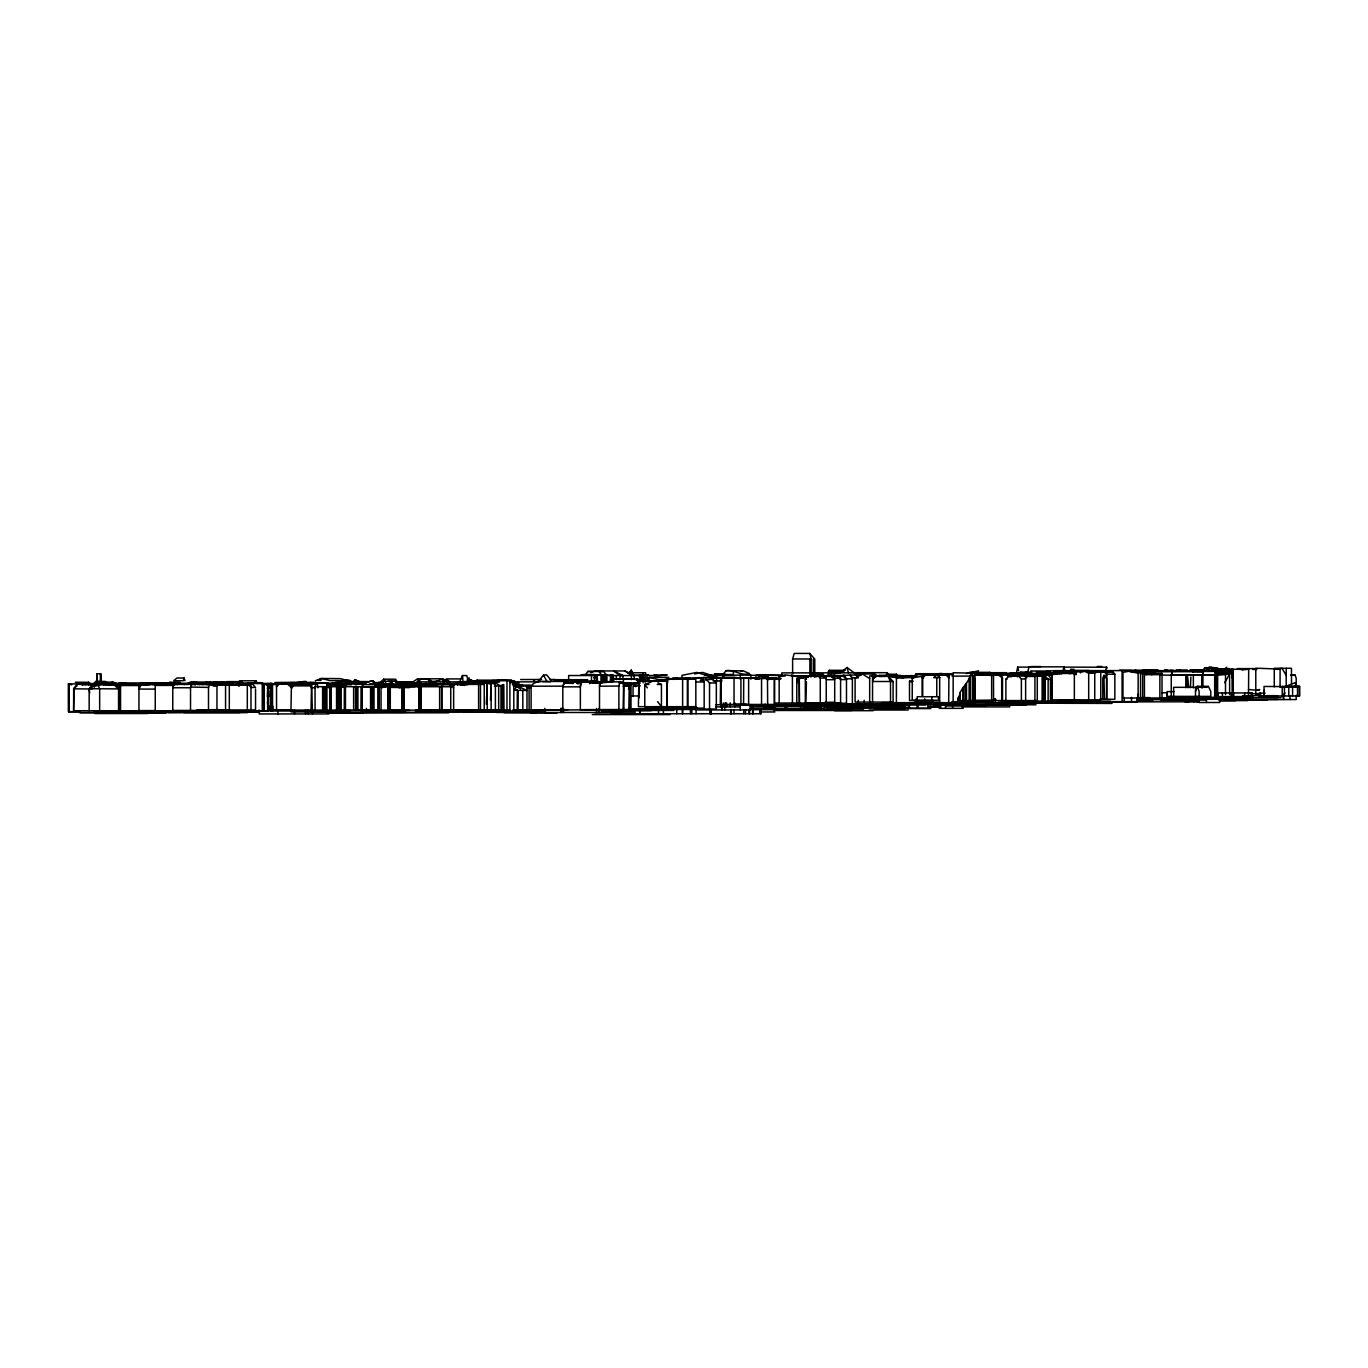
<?xml version="1.0" encoding="UTF-8"?>
<svg xmlns="http://www.w3.org/2000/svg" width="1368" height="1368" viewBox="0 0 1368 1368"><rect width="100%" height="100%" fill="white"/><g stroke="black" fill="none" stroke-linecap="round" stroke-linejoin="round"><path stroke-width="1.5" d="M720.679 680.956L720.526 704.742L720.645 678.152L780.803 678.271M1216.716 686.377L1217.092 671.962L1217.229 698.176L1171.264 698.176M1232.089 677.741L1231.679 671.688L1215.023 671.688M1190.451 687.608L1190.861 677.023M267.41 696.945L267.923 685.077L267.529 689.027M490.428 700.194L491.146 684.137L490 682.991L495.404 684.068L495.404 710.214M887.49 703.101L887.302 707.085L887.302 703.101M486.307 704.212L487.23 684.205L486.033 682.991M1138.398 693.884L1138.142 698.022L1138.142 672.201L1140.536 672.201L1142.656 673.569L1142.656 698.022M722.321 705.837L722.048 709.941L722.048 705.922M1171.264 675.023L1187.304 674.886A23.188 6.105 -5.3 0 0 1190.895 675.279L1214.955 674.988L1171.264 675.023L1171.264 697.902M1225.506 674.492L1217.024 675.296L1216.802 673.996L1229.593 673.996L1225.506 674.492L1225.506 694.602M667.276 684.103L667.704 680.922L638.856 680.922L638.411 706.675L695.833 706.675M1216.477 667.994L1219.264 668.969L1216.477 667.994L1212.715 670.183L1199.377 670.303L1204.969 670.2M1048.504 673.227L1045.562 673.637L1045.289 675.347L1045.887 673.552L1048.504 673.176M271.599 709.205L272.112 706.093M1051.359 683.624L1052.077 679.469L1048.162 675.176L1036.944 674.629L1048.162 675.176M317.992 687.813L317.308 683.675L315.752 684.137L315.085 687.745L310.981 687.762M1189.784 671.38L1190.023 670.166L1206.542 670.953M1218.717 671.107L1218.922 670.098L1223.659 670.098L1223.659 672.68M305.868 682.615L305.697 683.47L362.776 682.82C375.704 683.624 347.831 681.999 352.14 683.367M1016.287 673.911L1017.672 667.122L1030.343 667.122M1105.583 671.243L1106.421 667.122L1106.968 668.422M442.069 685.419L444.497 680.187L447.986 681.88M1104.831 678.135L1105.395 675.433L1103.908 675.433L1102.796 678.135L1102.796 699.27M1053.463 673.603L1054.095 670.662L1070.169 670.662L1070.169 671.876M334.219 686.035L334.596 682.82L337.366 683.059M327.02 687.403L328.098 682.683L328.559 684.547M344.787 687.574L345.591 684.034L362.947 684.034L362.007 688.087M916.765 675.929L873.827 675.912L872.545 681.503L893.082 681.503L893.082 702.092L855.103 702.092L855.103 678.289L862.387 673.979L871.399 673.979L875.862 676.801M298.686 683.487L295.06 683.094M628.51 689.284L629.502 685.248L623.569 685.248L623.141 709.479M129.105 685.197L129.379 684.103L131.567 684.633M408.451 685.436L408.707 684.462L415.034 683.59M1063.021 670.576L1063.996 666.832L1029.044 666.832L1027.59 672.269M82.559 685.009L82.969 683.453L110.688 684.137M618.883 709.479L618.883 686.052L619.995 681.897L622.577 682.444L623.876 685.778L623.876 709.479M1151.292 674.629L1152.078 671.756L1154.917 671.158L1173.043 671.158M1172.205 671.756L1171.264 675.228L1160.919 675.04M792.619 673.364L792.619 658.966L794.227 653.425L809.805 653.425L814.781 659.102L814.781 674.065M581.691 682.307L580.357 686.856L562.812 686.856L564.18 682.307L601.065 682.222M914.867 676.596L915.756 673.723L953.12 673.706M631.315 679.691L631.349 675.518L624.971 670.953L594.601 670.953L590.89 672.782M169.854 682.273L169.854 684.445L169.854 682.273L180.2 682.375M467.121 680.683L467.941 678.186L469.207 678.066L470.011 680.717M184.099 678.032L183.209 680.734L173.77 680.734L176.917 677.998L184.099 678.032L185.005 680.734M1195.512 691.456L1197.325 686.291L1208.371 686.308L1210.783 691.456L1210.783 696.38L1167.007 696.38L1167.007 691.609L1174.018 691.609M465.445 684.53L466.009 683.042M461.17 685.283L463.666 682.102L457.647 682.256L457.647 685.283M1214.955 698.176L1214.955 671.414L1216.186 670.132L1216.973 698.176M192.187 683.641L190.528 687.745L172.761 687.745L174.42 683.641L192.187 683.641L195.35 684.667M134.509 683.88L160.176 683.179M996.058 700.245L957.634 700.69L960.08 693.183L960.08 700.69M447.986 681.384L446.891 682.683M208.5 710.368L208.5 687.386L209.817 684.274L216.965 685.864L216.965 710.368M1276.72 669.106L1282.021 668.319L1286.194 675.382M169.273 684.103L158.705 683.88L169.358 683.88M190.528 710.437L190.528 687.078L191.725 684.274L209.817 684.274M629.075 709.479L629.502 685.248M460.041 681.144L462.487 675.518L466.779 675.587L468.301 681.161M720.919 680.939L722.424 677.519L735.129 677.485M1291.101 675.296L1294.966 674.988L1296.197 678.169L1296.197 686.702M761.651 676.732L762.318 675.382L767.072 675.382L767.448 676.784L767.67 704.64M780.529 678.545L755.478 678.545L759.736 676.117L763.806 675.672L766.525 678.289L767.072 675.382M290.957 710.249L291.418 684.941L311.562 684.941L312.502 713.942M141.349 684.325L138.955 689.062L155.251 689.113M562.812 710.06L562.812 686.155L565.24 681.452L537.778 681.486L532.802 684.017M471.943 683.897L473.482 680.99L494.412 680.99M73.598 689.198L74.043 688.378L73.598 710.266M311.032 710.249L311.562 684.941M381.484 684.581L377.79 684.564L384.562 681.264L395.096 681.315L400.738 684.564L396.823 684.564M759.736 676.117L758.522 678.528L754.999 679.178L759.172 679.212M377.91 685.009L378.064 684.051L380.817 684.752M387.127 686.069L387.127 683.863L390.615 683.213L395.42 686.069L396.481 686.052L396.617 684.051L399.593 685.009M922.117 696.295L922.117 677.656L923.468 676.117L923.468 678.186M1224.668 682.7L1229.593 673.996L1229.627 694.602M343.984 684.599L345.813 681.384L347.882 684.479M344.343 684.496L346.104 681.384M1010.268 673.107L1028.958 673.244L971.536 673.552L970.51 675.347L970.51 700.69M963.448 700.69L963.448 687.352L966.235 683.316L966.235 700.69M970.51 676.339L971.075 675.347M959.225 698.552L959.772 697.15M1223.146 670.987L1223.659 670.098M391.607 681.315L392.992 684.599L377.773 684.599M628.288 678.956L625.774 678.699M252.174 683.641L254.277 682.683M421.019 682.735L412.726 682.735L412.332 685.009M585.128 675.45L587.744 671.466L592.515 671.466M1202.438 687.694L1202.882 671.466L1214.955 671.414M280.406 683.778L281.209 682.581L285.006 683.504M89.741 692.909L89.159 688.959L92.408 684.171L94.409 687.198M267.632 691.866L268.555 690.498L268.812 696.586M1199.103 670.44L1202.489 670.303M1214.904 672.304L1231.679 671.688M93.263 684.889L95.64 681.469L98.171 681.503L99.642 684.889M1069.178 671.876L1070.956 669.345L1073.948 669.345M417.873 686.65L417.223 685.06L414.829 686.65L396.429 686.65L398.909 685.06L399.593 685.881M74.043 688.566L77.138 685.693M198.497 710.796L73.65 710.727L73.65 688.839L76.984 684.171L168.007 684.359M302.003 683.538L303.508 681.435L306.124 681.435M805.324 703.015L805.324 679.246L807.753 675.843L817.636 675.142L823.604 675.142L826.238 678.083L826.238 703.015M700.57 680.7L703.648 677.707M496.174 682.034L457.647 682.256M1089.732 670.918L1094.742 673.193L1088.689 673.193L1083.678 670.918L1076.65 671.363L1074.342 674.51L1076.377 674.51M917.21 700.313L917.21 696.722L938.431 696.722L938.431 700.313L912.234 700.313L912.234 677.793L913.26 676.425L916.457 674.715L953.154 674.578L953.154 702.827M538.445 681.349L543.472 675.091L546.67 674.886L551.8 681.264M887.661 676.031L891.919 675.45L893.731 676.51M253.422 683.88L255.901 680.802L257.834 683.384M237.262 683.795L239.725 680.802L255.901 680.802M628.51 673.312L631.332 670.252L633.982 676.544M629.177 672.782L631.332 670.252M845.219 670.303L829.384 670.303L828.17 671.722L843.988 671.722M645.097 682.239L649.253 677.451L668.678 677.297M1222.701 672.03L1214.698 672.03L1226.976 672.184L1227.831 670.782L1230.807 670.782L1230.807 671.859M1032.036 675.877L1036.414 675.672M749.236 675.296L749.425 673.586L743.303 670.867L726.117 670.679L722.851 674.51M1285.014 692.926L1282.244 696.004L1282.244 686.462M238.87 686.343L241.042 683.914L252.225 683.761L255.542 687.454L250.977 687.454L247.916 683.761M252.225 683.761L229.738 685.043M929.915 704.281L1005.873 704.246L1005.908 679.195L1008.575 676.305L1017.895 675.518L1021.383 678.99L1021.383 700.57M915.004 676.989L896.416 677.707L896.416 702.69M914.423 677.605L896.416 677.707L885.181 675.382M1200.215 671.089L1201.189 670.046L1204.763 670.918L1203.344 670.85M1223.813 669.67L1226.788 667.225M1227.883 672.133L1227.831 670.782M646.842 678.066L647.269 677.074L649.424 679.195M1017.193 675.501L1019.468 673.261L1035.918 673.706L1028.018 673.261M473.14 683.094L494.412 683.025L495.404 684.068M379.175 683.487L383.656 679.195L395.574 679.195L398.533 684.051M522.627 686.137L513.291 686.001L529.057 686.103L529.108 710.06M400.072 687.779L401.542 686.65M590.497 683.128L593.866 680.768L596.995 680.768L600.586 682.94M1201.993 671.688L1204.78 667.704L1206.918 667.704M276.404 686.719L279.79 683.675L290.888 684.068L293.248 686.548M350.259 683.555L355.885 679.691L360.656 683.897M1206.576 669.465L1209.073 667.345L1213.262 667.481L1216.135 669.448M1208.765 669.533L1211.364 667.345M138.561 684.068L147.881 684.445M191.093 683.761L193.709 681.589L203.045 684.667M474.149 682.546L477.022 680.153L498.14 680.17M391.316 686.924C388.734 684.051 377.021 690.122 384.237 685.488L395.42 686.069M384.237 685.488L388.341 686.069M839.661 673.381L847.066 667.464L855.992 674.27M687.916 679.554L690.105 677.861L673.312 678.015L669.67 679.486M268.59 684.992L270.881 683.231M902.538 676.527L905.445 675.86M1190.023 671.209L1199.326 670.166M922.117 677.656L926.307 674.715L932.942 674.441L936.772 678.186L936.772 696.295M291.418 685.18L294.565 682.974L297.574 684.684M799.254 703.015L799.254 678.254L801.374 676.75M570.678 682.786L573.996 680.512L577.467 680.512L580.699 683.504M589.591 683.675L593.866 680.768M1225.608 669.328L1212.185 669.533L1213.57 669.209M409.323 684.274L417.582 678.819L443.01 678.802L447.952 682.085M415.41 682.991L421.566 678.956L427.893 678.956L432.613 681.486L438.701 680.768M893.287 676.237L896.57 674.253L897.442 675.741M402.277 683.487L404.842 681.965L413.392 681.965M1025.624 700.57L1025.624 676.459L1027.881 675.108L1037.269 675.108L1037.269 700.57L975.025 700.57L975.025 674.886L1003.633 675.176M449.542 684.684L454.877 684.633M339.435 683.658L345.506 680.067L349.131 680.101L354.38 683.282M1056.335 674.031L1059.396 672.235L1075.949 672.235M1025.624 676.459L1034.926 676.442L1037.269 675.108M1162.013 673.449L1146.64 673.449L1144.435 674.681L1159.876 674.629L1162.013 673.449L1162.013 698.022M157.491 683.932L97.641 684.086L89.159 688.702L89.159 710.727M1073.384 672.218L1077.591 670.679M1226.173 670.901L1232.089 668.884L1228.361 670.901M103.489 684.804L110.569 684.701L103.814 682.615L99.676 683.35M378.645 683.607L381.142 682.375M412.726 682.735L411.46 683.367L420.934 683.367M241.794 683.572L243.042 682.974M515.839 687.129L518.558 686.633L526.988 690.395L519.464 690.395M494.6 686.189L502.501 685.385L502.501 710.197M502.193 710.197L502.193 685.248L503.8 684.547L504.005 710.197L270.625 710.06M244.616 683.487L246.77 683.487M435.229 681.999L441.932 679.178L450.055 681.999M329.192 685.488L333.074 683.863M390.615 683.213L388.255 683.863L388.255 685.077L389.931 684.308L396.481 686.052L383.656 685.077L388.255 686.069M227.156 684.838L231.842 682.889M1282.415 687.694L1294.88 682.735L1296.932 687.129M403.338 684.923L406.484 683.675M651.254 681.948L644.773 684.462L644.773 706.675M374.524 684.889L378.782 683.265M119.546 710.813L119.546 685.505L139.16 685.573M231.842 684.906L230.764 683.401L227.037 684.787M623.569 684.034L631.007 683.47L631.007 709.479L580.357 709.667M245.06 684.376L249.13 682.889M155.251 710.796L155.251 685.419L158.107 684.41M155.251 685.419L172.761 685.419L175.634 684.41M199.283 684.616L204.67 682.786L252.362 683.316M219.461 684L223.052 682.786M1049.136 674.8L1047.597 675.313L1051.017 674.492M90.339 684.547L95.606 682.803M110.842 682.803L112.86 682.136L120.469 684.752M400.037 684.872L401.987 684.239M841.816 676.202L843.834 675.553L832.154 676.202M1221.231 670.354L1229.165 668.507L1221.641 670.97M281.945 683.675L280.543 684.137L315.752 684.137M184.304 684.53L193.709 681.589L197.608 684.65M1213.313 669.944L1215.81 669.174M211.595 683.949L220.59 683.231L221.787 684.787M771.073 679.417L775.451 678.101L778.819 679.537M642.721 678.186L639.848 678.614L642.721 678.186L646.294 679.708L643.747 679.451M603.031 682.085L614.181 681.196M256.757 683.453L259.92 682.564L265.409 684.445M315.392 680.631L322.626 678.648L329.979 680.665L345.659 680.631M1096.315 672.218L1098.778 671.551M890.277 675.792L888.14 676.373L912.473 675.638L878.94 676.476M1225.882 670.423L1220.94 670.97L1229.678 670.252M460.383 684.838L469.925 683.983L466.3 684.838M389.692 685.71L392.565 685.009L388.255 685.077M1002.505 700.57L1002.505 677.947L999.786 674.458L997.05 674.356L1003.582 674.339L1011.055 675.689L1011.055 676.869M93.315 685.094L93.315 683.795L96.803 682.957M1045.323 674.886L1055.925 673.278M344.377 685.214L345.967 684.838L327.02 685.214L344.377 685.214L344.274 710.249M93.315 683.795L95.332 683.966L95.332 682.358L99.283 681.418L105.079 681.418L109.508 684.342M1299.6 686.377L1282.244 686.685L1299.6 686.377L1299.6 696.004L1259.141 695.97M212.245 685.454L229.311 684.564L229.311 710.368L172.761 710.437M355.423 684.684L372.831 680.751L375.687 684.034M356.313 684.547L372.199 680.956M966.475 673.552L978.582 670.799M312.092 683.299L316.076 682.393L274.917 682.478M936.191 675.108L946.588 674.27L948.691 678.203M837.934 676.151L842.705 675.638L846.484 679.571L840.585 679.571L836.737 675.638L833.18 676.356M97.727 683.436L99.898 682.957M499.542 681.931L467.993 681.435L481.724 681.931M120.846 684.752L126.66 683.521L111.218 683.487M700.245 680.426L712.762 679.195L716.336 682.991L709.53 682.94L705.991 679.195M109.85 684.735L115.579 683.521L118.554 687.591L118.554 710.727M474.679 682.085L478.834 681.196M475.414 682.085L479.569 681.196M268.555 685.231L269.428 685.043L269.428 686.941M1144.93 670.97L1150.488 669.807L1156.576 669.807L1157.961 670.953M1150.779 671.021L1156.576 669.807M86.56 684.513L88.253 684.154M120.572 683.966L105.49 683.778M384.237 686.856L388.307 686.001M839.063 676.356L842.62 675.638M297.933 683.333L303.833 682.119L309.698 683.333M301.695 683.145L305.372 682.393M210.022 683.47L215.631 682.358M874.921 676.51L877.897 675.912M880.872 676.527L883.899 675.912M1003.069 673.808L1005.172 673.398M1046.11 672.543L1049.872 671.808L1052.248 674.202M1131.421 672.389L1136.996 671.312L1146.64 673.193L1140.313 673.193M1202.438 687.283L1207.157 687.283L1173.641 687.334L1173.641 696.38M883.779 676.373L887.37 675.672M889.85 676.373L893.458 675.672M293.487 683.282L299.524 682.119L308.809 682.837L307.561 682.735M779.161 703.015L779.161 676.083L785.437 674.886L798.382 676.681L798.382 678.784L796.792 678.784L796.792 703.015M808.573 676.527L796.792 678.784L797.048 682.82M798.775 678.699L808.283 676.886M990.073 674.441L996.109 673.295M490 681.948L497.559 680.529M694.602 673.928L702.571 672.423L719.585 677.964M836.036 676.459L849.921 674.954L852.367 678.802L846.484 678.802L844.022 674.954M884.292 676.476L887.866 675.809L893.082 681.503M1014.15 673.911L1026.256 672.765L1020.169 673.911M975.965 673.894L989.628 673.159L992.706 675.553M985.627 673.911L989.628 673.159M1048.76 673.826L1054.574 672.748M1051.462 673.62L1054.66 673.039M214.195 683.572L209.065 684.479L212.587 684.616M993.561 675.142L997.631 674.458L1002.505 677.947L1001.667 676.869M98.342 683.436L103.233 682.615L109.081 684.599M975.025 674.886L997.05 674.356M1059.516 673.176L1056.626 673.637M93.349 685.881L96.906 685.334L93.007 685.334M249.13 683.316L252.362 682.82M912.234 677.793L923.468 676.117M1248.403 689.472L1254.114 690.036A9.764 1.624 6.8 0 0 1259.483 689.455L1259.535 689.711M428.765 684.53L435.092 683.59M899.392 675.963L896.45 676.373L915.944 675.775M1069.058 673.654L1072.495 673.21M429.159 681.811L432.835 681.88M515.36 686.941L518.027 686.65M518.968 686.548L521.653 686.24M639.095 676.134L648.654 675.108L631.999 675.245M655.221 676.134L667.191 674.988L653.904 674.988M642.464 675.142L645.097 674.869M1295.753 686.65L1294.658 686.36M115.015 684.701L119.17 684.274M573.996 680.512L578.322 683.333M99.283 684.701L103.489 684.274M119.546 685.505L125.446 684.923M421.737 684.479L434.015 684.633M1009.533 673.672L1015.689 673.107L1016.988 675.57M1014.748 673.74L1021.725 673.107M895.27 676.425L900.965 675.912M901.341 676.425L907.052 675.912M429.398 683.709L430.8 683.59L422.404 684.701L419.634 683.453M928.017 675.108L946.588 674.27M1095.426 672.457L1103.925 671.705L1106.832 674.185L1114.835 674.185L1114.835 699.27L1099.684 699.27M1104.848 672.372L1112.526 671.705L1114.835 674.185M164.622 684.599L163.544 684.684L169.906 684.684M700.707 678.015L685.419 678.614L700.707 678.015L704.161 682.016L704.161 708.179L645.097 708.179M897.767 676.356L906.403 675.638M1026.77 677.724L1024.564 675.518L1008.575 676.305M469.275 680.375L471.84 680.17L468.42 680.17M937.781 674.988C940.91 669.721 954.351 680.512 945.425 674.356L936.687 675.057M830.615 675.826L814.524 676.442L830.615 675.826L834.702 679.708L826.238 679.708M205.149 682.752L210.928 682.324M210.587 682.752L216.366 682.324M888.379 675.125L890.79 674.937L892.364 676.784L891.457 676.031M823.604 675.142L807.753 675.843M1201.189 670.046L1204.678 670.918M295.71 683.299L303.012 682.786L290.461 682.461M253.559 683.384L262.246 683.487M473.02 681.572L470.455 681.743L475.585 681.691M413.102 682.204L400.533 682.769L412.076 682.769M139.827 684.735L149.984 684.958M340.512 687.403L344.377 687.146L334.886 685.214M896.125 676.066L901.358 675.724M117.238 684.684L120.401 684.513M123.035 684.701L126.472 684.513M1220.581 699.202L1213.775 698.809M377.654 683.282L383.399 682.974L373.721 682.871M763.276 676.647L766.525 676.476M886.156 675.929L900.452 675.518L892.227 675.929M410.195 685.094L407.955 682.41L396.446 682.786M827.52 676.442L843.834 676.151M833.403 676.442L837.49 676.254L840.585 678.271L840.585 703.272M271.343 684.923L272.232 710.779M267.974 684.462L269.616 684.393M930.035 673.843L922.477 674.168L936.088 673.843L939.662 677.605L939.662 702.827M907.394 676.442L916.782 676.219M123.325 684.718L137.45 684.923M895.937 675.895L901.717 675.655M1023.298 673.757L1026.821 673.603M129.738 684.701L133.363 684.547M604.194 682.82L604.194 674.612L605.99 674.544L605.99 682.752M1145.409 672.389L1148.932 672.235M815.773 672.765L817.654 672.697L818.115 673.911L818.115 672.799M332.133 683.025L339.161 682.803M570.49 679.828L570.49 683.042L565.907 681.965M1027.522 672.03L1019.93 672.286L1027.111 673.244L1027.111 672.167L1031.728 672.167M1007.087 679.161L1005.908 679.195M1021.383 678.99L1025.624 678.887M1187.304 687.591L1187.304 674.817L1190.023 674.817M506.28 680.118L498.157 680.153L498.67 681.196M827.811 674.339L831.693 674.27M335.228 684.154L327.294 684.274L329.004 684.752M213.288 685.915L216.965 685.864M898.861 676.1L908.814 675.997M1062.697 671.004L1089.133 670.833L1080.19 670.833M1179.524 670.046L1187.373 669.978M815.362 675.98L810.523 676.031L810.523 672.885M895.818 676.1L900.058 676.066M896.878 675.843L903 675.792M911.806 675.775L915.979 675.741M1140.313 673.586L1142.656 673.569M736.617 678.203L745.748 678.118M452.021 683.572L463.495 683.572M782.051 675.176L756.47 675.057L782.205 675.587M112.262 684.65L111.099 684.65L114.946 684.325M1043.339 678.973L1051.034 679.469L1051.034 702.297M618.883 686.052L599.509 686.189L600.655 681.897L619.995 681.897M605.99 674.544L603.75 671.483L598.979 671.483L601.219 674.544L604.707 675.313L604.707 681.709M929.847 673.826L917.825 673.86L923.879 673.86M803.307 676.698L806.111 677.519L803.307 676.698L807.154 676.596M497.524 680.426L511.632 680.375L513.804 685.727L513.804 710.984L456.963 710.967M124.676 684.154L130.234 684.137M387.127 683.863L389.931 684.308M598.722 683.059L596.995 680.768M1142.485 670.303L1146.504 670.286M818.697 675.946L812.917 675.963L816.183 676.63M952.008 676.134L969.45 676.083L973.11 673.176L953.051 672.748M805.324 679.246L806.453 679.246M422.148 684.65L409.938 683.624L415.393 686.428M726.117 670.679C734.445 669.294 740.875 676.339 749.425 673.586M989.218 673.347L996.93 673.33M1193.905 675.125L1202.438 675.108L1202.643 685.59M933.626 677.605L939.662 677.605M773.621 678.767L775.451 678.101M669.055 679.486L658.572 679.657L649.253 677.451M395.677 682.427L408.245 682.41M115.254 683.675L120.247 683.641M340.82 684.496L351.354 684.735M408.707 684.53L414.35 684.53M331.877 684.701L343.727 684.684M1068.87 701.699L1070.357 701.699L1067.861 701.699M1080.327 701.699L1081.849 701.699M1053.018 701.699L1057.909 701.699M1093.699 701.699L1095.187 701.699M792.619 658.966L811.156 658.966L811.156 673.141M1030.839 666.558L1040.945 666.558M1097.358 666.472L1101.685 666.472M1064.15 667.122L1106.78 667.225M1213.433 667.926L1216.545 668.764M1280.089 687.3L1280.089 669.106L1255.79 668.183L1255.79 695.201L1261.108 695.201M1274.993 668.285L1291.495 668.285L1291.495 684.855M1255.79 668.61L1237.339 668.61L1242.332 669.773M1242.879 669.277L1245.376 669.277M1274.053 669.106L1280.089 669.106M1248.488 669.294L1231.234 669.294L1231.234 672.304M1252.66 669.448L1256.833 669.448M1088.483 670.371L1072.905 670.371L1072.905 671.876M1087.457 670.611L1131.473 670.611M740.567 670.782L742.448 670.782M1054.266 670.953L1055.207 670.953M1075.009 670.953L1077.539 670.953M1098.436 670.782L1102.369 670.782M1128.378 670.833L1134.431 670.833M1162.475 670.867L1181.849 670.867M1186.672 670.953L1193.99 670.97M1202.66 670.816L1203.925 670.816M1030.651 671.021L1046.776 671.021M1075.282 671.175L1070.905 672.201L1074.906 672.081M1150.471 672.953L1149.513 670.559L1223.437 671.021M1076.65 671.363L1083.199 671.449M1088.603 671.449L1100.778 671.449L1100.778 699.852L1052.129 699.852L1052.129 673.466L1076.377 673.466M1215.246 671.312L1227.831 671.312M1049.872 671.808L1043.835 671.808L1046.195 674.185M1072.358 671.688L1083.456 671.688M1089.27 671.671L1112.526 671.705M1152.078 671.756L1190.023 671.688M1036.328 671.996L1043.835 672.064M1146.452 672.098L1150.454 672.098M831.163 675.843L831.163 672.355L834.001 672.355L835.181 676.544L834.001 675.587L834.001 672.355M969.433 672.338L989.765 672.338L990.227 673.501M1045.203 672.338L1046.383 672.338M1055.686 673.62L1055.686 672.372L1061.654 673.484M1145.307 672.355L1149.445 672.355M1202.438 672.133L1192.879 672.064M853.546 672.697L886.857 672.697L891.32 676.544M989.97 672.68L1006.13 672.68M627.895 672.782L645.662 672.782L645.662 675.484M877.538 676.151L873.058 672.817L781.795 672.885L781.795 676.305M1076.411 672.953L1062.218 673.141M1153.959 672.475L1134.824 670.44L1152.078 672.817L1152.078 674.629L1151.788 672.817M1068.511 673.141L1035.764 673.552L1045.887 673.586M1072.067 673.244L1075.829 673.244M1216.785 673.552L1232.175 673.552M96.752 681.897L96.752 673.723L100.343 673.723L101.232 673.996L101.232 682.102M822.476 673.757L823.416 676.561L822.476 673.757L819.449 673.757L819.449 677.297M989.474 673.637L1017.296 673.637M1045.562 673.637L1061.995 673.62M725.639 675.228L724.63 673.945L714.335 673.945L721.534 675.074M886.857 674.253L896.57 674.253M990.346 674.253L998.777 674.253M997.631 674.458L999.786 674.458M581.007 674.886L603.835 674.886L603.835 681.178M605.99 674.851L606.913 674.851L606.913 681.452M725.639 674.834L715.361 674.51L733.368 674.51L733.368 671.055M861.413 674.766L855.513 674.766L858.266 677.502M886.635 674.937L894.142 674.715M1015.107 674.766L1021.195 674.766L1007.293 674.082L1015.107 674.766L1017.382 676.869M1021.64 674.817L1052.505 674.817M584.17 675.04L601.219 675.04M605.887 675.245L613.428 675.245L613.428 681.452M704.913 675.057L712.215 675.057M713.275 675.228L750.878 675.091L750.878 679.195M1048.811 675.057L1052.625 675.057M1290.862 674.988L1294.966 674.988M622.953 675.535L620.012 675.535L613.651 670.953L622.953 675.535L622.953 679.571M631.349 675.518L634.256 675.518L634.256 679.52M749.989 675.296L755.991 675.296L755.991 678.494M879.367 675.296L892.175 675.382L903.427 677.861M1018.51 675.433L998.469 674.031L1024.564 675.518M1034.584 675.535L1035.251 676.339M634.154 675.553L656.982 675.553M791.405 675.809L811.72 675.809M834.001 675.587L843.714 675.587M875.11 675.621L880.53 675.621M779.161 676.083L785.112 676.083M822.476 675.98L832.052 675.98L831.163 672.355M873.827 675.912L874.34 678.186L872.545 675.895L869.672 675.895L869.672 702.092M872.22 676.237L882.873 676.237M906.608 676.202L909.361 676.202M1040.432 676.134L1044.639 676.134L1048.127 679.52L1048.127 702.314M799.938 676.613L807.804 676.613M797.048 676.75L807.684 676.886M642.823 677.519L646.842 677.502M736.736 677.519L703.049 677.519L703.049 680.7L702.724 677.69M715.874 677.759L722.03 677.759L724.801 675.091M750.775 677.759L756.949 677.759M737.369 677.878L759.257 677.878M765.772 677.878L776.22 677.878M817.636 675.142L820.27 678.083L826.238 678.083M852.367 677.81L858.266 677.81L856.265 675.005L850.366 675.005L852.367 677.81L852.367 704.657M799.254 678.254L799.51 703.015M831.59 676.254L834.702 678.271L840.585 678.271M460.777 678.921L446.224 678.921L449.285 681.418M613.702 678.956L637.608 678.956L637.608 683.641M671.585 678.973L695.833 678.973L695.833 708.179M766.781 678.904L780.837 678.904M1050.436 702.297L1050.436 678.836L1052.043 679.469L1052.043 702.297L1052.077 674.817M616.164 679.178L631.691 679.178M695.183 679.041L667.071 679.178L667.071 706.675M766.867 679.161L778.016 679.212M520.627 679.52L541.54 679.503M549.919 679.503L554.963 679.503M636.479 679.451L644.944 679.451M553.493 679.691L587.693 679.691M555.938 679.828L573.449 679.828M507.425 680.375L511.632 680.375M492.155 680.58L509.888 680.58L509.888 710.984M533.588 680.477L535.452 681.726M636.325 680.409L640.446 680.409M644.225 680.58L648.483 680.409M722.048 680.956L713.241 680.905L713.241 677.519L696.791 672.423L681.999 675.33L681.999 679.126M638.856 680.922L667.533 681.059M933.626 700.519L909.498 700.519L909.498 681.196L913.26 681.196M342.599 681.367L335.451 680.597M537.778 681.486L540.582 681.486M226.849 681.623L242.256 681.623M349.917 681.572L367.753 681.572M542.19 681.572L550.364 681.777M419.6 681.88L464.094 681.88M538.753 681.862L518.044 681.862L516.317 685.111L532.768 685.111M75.308 682.256L88.595 682.256L91.468 685.129M105.233 682.136L112.86 682.136M192.495 682.273L189.725 682.273L189.725 684.359M206.636 682.119L214.571 682.119M373.019 682.564L381.604 682.564M397.062 682.41L407.955 682.41M597.782 682.444L602.057 682.444M618.695 682.444L622.577 682.444M118.948 682.94L176.01 682.94M570.507 682.82L572.32 683.401M640.361 682.94L634.239 682.94L634.188 685.847L640.361 685.847M277.465 683.111L302.089 683.111M307.048 683.077L327.55 683.077M469.309 683.094L494.412 683.025M563.633 683.128L570.61 683.128M602.194 683.008L592.361 683.196L601.339 682.82M140.254 683.538L204.294 683.316M222.163 683.401L230.764 683.401M247.608 683.316L263.682 683.316L263.682 710.95M272.061 683.401L264.298 683.487L264.298 710.95M410.691 683.401L404.518 683.401L407.835 684.804M421.925 683.675L429.74 683.572M514.642 683.282L519.019 683.282M265.443 683.812L317.308 683.675M369.719 683.863L378.235 683.863M396.891 683.812L469.788 683.624M79.686 711.599L68.4 711.599L68.4 683.949L94.648 683.846M241.042 683.914L243.316 683.914M265.443 683.932L271.993 684.034L271.993 710.779M297.061 683.914L301.114 683.914M373.772 683.932L384.254 683.932M413.854 683.607L416.077 684.154M428.765 683.914L422.849 683.812L426.115 684.53M377.91 684.308L396.481 684.308M411.853 684.359L408.109 684.359L409.066 684.547M80.866 684.616L95.914 684.616M188.476 684.445L107.918 684.154M198.514 684.445L229.311 684.564M265.358 684.393L276.541 684.564L276.541 710.471M300.464 684.564L301.593 684.564M327.055 684.564L336.135 684.564M393.71 684.667L362.947 684.599L361.528 687.181L379.825 687.181L381.279 684.599L382.236 687.83M400.431 684.616L438.666 684.513M484.221 684.41L453.458 684.41L453.458 688.378M625.159 684.496L634.102 684.496M648.945 684.462L644.773 684.462L647.338 687.882M657.256 684.462L661.428 684.462L661.428 706.675L657.581 701.562M106.037 684.684L139.057 684.684M266.247 684.684L272.403 684.684M435.092 684.787L454.364 684.787M512.35 684.616L522.508 684.684M229.311 685.214L250.977 685.214L250.977 710.043M398.379 685.043L410.434 685.043M93.144 685.573L98.718 685.573M327.106 685.778L341.333 685.778M398.721 685.796L417.873 685.881M418.3 685.659L436.512 685.659M340.82 686.035L336.665 686.035L334.219 684.445M399.285 686.223L418.334 686.223M562.812 686.155L525.962 686.223L526.988 687.676L526.988 710.214M623.141 686.24L629.075 686.24M417.736 686.531L420.079 686.531M526.988 687.676L530.596 687.676M92.408 688.702L89.159 688.702L118.554 688.891L113.014 684.017M513.804 690.293L518.096 690.293L518.096 709.958M1162.013 692.772L1166.853 692.772L1166.853 698.005M1216.887 692.943L1252.233 692.943L1252.233 696.534L1216.785 696.62M1265.126 693.149L1259.312 693.149L1259.312 696.261L1277.815 696.141M1251.104 693.644L1259.535 693.627M1242.657 695.662L1261.108 695.662M1266.204 695.662L1276.122 695.662M631.007 695.953L639.044 695.953M1243.734 695.85L1253.242 695.85M1247.103 696.312L1251.652 696.312M1216.768 696.893L1252.404 696.671M1216.118 696.945L1217.64 696.945L1217.64 674.681L1216.118 671.021M1204.678 697.355L1244.128 697.355M1136.808 697.663L1149.547 697.594M1233.748 697.663L1281.115 697.663M1202.66 697.988L1122.957 698.022L1122.957 672.389L1128.514 671.312L1138.142 673.193M1210.731 698.022L1253.088 697.919M1219.504 698.159L1239.733 698.159M1160.833 698.552L1232.346 698.501M1178.994 698.706L1199.993 698.706M1206.918 698.809L1220.581 698.809M1136.774 699.031L1223.522 699.202M1166.887 699.39L1224.873 699.27M1240.793 699.39L1278.122 699.39M1059.208 699.766L1079.403 699.766M1137.03 699.732L1182.619 699.646M1247.872 699.749L1296.197 699.527L1296.197 695.252M1138.108 699.852L1143.87 699.852M1169.965 700.023L1205.909 700.023M1218.939 699.954L1258.423 699.954M1161.005 700.211L1198.146 700.211M1219.486 700.091L1267.401 700.245M1219.675 700.621L1247.582 700.621M914.423 700.792L939.662 700.792M1136.979 700.912L1152.745 700.912M1219.35 700.673L1235.749 700.673M1004.71 701.1L1071.469 701.203M1016.988 701.322L1003.907 701.476L1036.157 701.716M1055.002 701.203L1110.337 701.203M1185.577 701.356L1199.189 701.356M952.008 701.699L992.706 701.699M1042.946 701.699L1137.526 701.63L1137.526 697.355M1185.047 701.767L1188.843 701.767M1003.821 701.972L1032.122 701.972M1053.155 701.955L1199.326 701.801M825.229 702.246L834.702 702.246M952.008 702.314L956.83 702.314M998.469 702.314L1060.457 702.297M1098.008 702.058L1130.225 702.058M1004.796 702.485L1094.674 702.485M1198.932 702.485L1219.777 702.485L1219.777 698.398M882.326 702.69L1004.847 702.639M840.585 703.101L774.579 703.015L774.579 678.271M909.429 702.981L937.918 702.981M1004.574 703.118L1054.967 703.118M807.154 703.272L846.484 703.272M1024.82 703.46L1032.891 703.46M1046.691 703.22L1112.081 703.426M891.201 703.75L897.613 703.75M847.647 703.973L924.118 703.87M927.949 703.836L969.433 703.836M733.522 704.246L746.945 704.246M830.239 704.092L872.955 704.092M879.761 704.161L928.667 704.298M1017.005 704.092L1021.554 704.092M727.092 704.486L806.385 704.623M807.53 704.588L864.149 704.452L864.149 700.313M874.921 704.469L932.412 704.452M934.019 704.554L975.504 704.554M715.601 704.742L776.34 704.64M788.464 704.759L858.266 704.657L858.266 700.313M860.198 704.794L903.684 704.623M905.052 704.794L925.811 704.794M936.191 704.862L944.895 704.862M984.703 704.657L1036.055 704.794M803.478 704.93L820.065 705.067M868.971 704.965L909.754 704.965M985.131 704.947L1026.291 704.947M735.163 705.204L798.895 705.204M805.752 705.289L878.615 705.478M961.772 705.324L989.919 705.221M756.829 705.631L857.479 705.751M763.327 706.042L785.625 706.042M812.301 705.888L880.872 705.888M939.748 705.837L933.745 705.837L939.748 706.23M945.835 705.991L986.26 705.991M269.941 706.162L272.813 706.162L272.813 710.779M763.583 706.059L778.495 706.059M781.675 706.127L811.156 706.127M827.007 706.144L862.404 706.144M962.234 706.196L973.127 706.196M763.635 706.555L845.356 706.504M860.421 706.418L866.201 706.418M879.265 706.606L905.53 706.606M715.601 706.88L740.225 706.88M749.579 706.829L770.423 706.811M928.957 706.897L941.064 706.897L929.436 706.931M961.79 706.897L1009.652 706.897L1009.652 702.913M824.853 707.017L835.762 707.017M861.652 707.068L898.588 707.085L898.588 703.015M805.718 707.256L820.885 707.256M828.204 707.239L857.582 707.239M901.409 707.444L910.079 707.444M827.007 707.735L834.48 707.735M677.878 707.957L697.372 707.957M763.891 708.008L775.588 707.957M806.556 707.82L816.063 707.82M835.113 708.025L861.72 708.025M843.475 708.179L928.786 708.179L928.786 704.178M649.629 708.59L667.618 708.59M749.613 708.521L824.254 708.556L824.254 704.469M846.741 708.59L851.888 708.59M907.993 708.573L930.753 708.573L930.753 704.623M629.229 708.778L646.91 708.778M650.039 708.641L688.138 708.744M797.954 708.829L822.117 708.829M841.098 708.692L846.809 708.692M874.135 708.675L905.069 708.675M650.21 709.069L716.336 709.069L716.336 680.905M749.442 708.983L764.849 708.983M797.441 708.932L863.464 709.137L863.464 705.05M654.092 709.325L666.968 709.325M798.245 709.274L803.956 709.274M210.809 709.667L218.846 709.667M636.428 709.65L658.299 709.65M659.957 709.496L695.662 709.496M752.896 709.701L798.348 709.701M211.493 710.043L255.542 709.941L255.542 689.062M272.574 709.855L292.119 709.787M359.63 709.924L377.842 709.924M415.872 709.992L509.888 709.941M512.812 710.009L526.988 710.009M540.736 709.992L603.014 709.821M625.159 710.026L643.781 710.026M696.705 709.941L750.878 709.941L750.878 705.854M869.09 710.026L908.198 710.026M196.821 710.06L219.889 710.077M513.479 710.214L567.669 710.06M597.371 710.231L603.288 710.231M138.955 710.591L156.055 710.591M271.651 710.471L292.923 710.505M342.342 710.488L350.789 710.488M379.09 710.385L361.032 710.385L361.049 686.668M389.452 710.419L409.545 710.419M416.522 710.385L465.257 710.385M513.205 710.351L539.915 710.351M625.159 710.608L634.102 710.608M637.676 710.437L673.843 710.437M773.587 710.471L851.785 710.471M204.003 710.693L343.351 710.83M365.376 710.625L372.985 710.625M415 710.659L482.887 710.779M601.339 710.881L651.39 710.642M834.497 710.693L873.263 710.693M95.247 711.086L267.632 710.95L267.632 683.487M325.704 711.104L334.493 711.018M365.136 711.018L393.232 710.915M415.906 710.95L435.092 710.95M94.272 711.223L137.347 711.274M159.56 711.377L211.373 711.223M224.061 711.377L259.287 711.446M318.915 711.274L330.919 711.274M377.773 711.377L392.992 711.377M415.855 711.377L461.307 711.411M482.682 711.223L498.003 711.223M615.326 711.257L623.688 711.257M127.993 711.565L138.51 711.565M142.426 711.531L165.135 711.531M232.423 711.565L259.852 711.736M318.453 711.736L332.509 711.599M377.91 711.463L393.779 711.463M416.522 711.685L433.912 711.685M469.822 711.685L496.823 711.685M80.285 711.822L68.691 711.822L68.691 685.642M123.616 711.822L137.142 711.822M168.401 711.822L217.957 711.77M238.853 711.753L259.527 711.753M291.008 711.907L313.135 711.907M415.735 711.89L439.419 711.89M462.931 712.01L498.02 712.01M516.317 711.805L545.61 711.805M759.941 711.959L774.869 711.959M111.8 712.078L242.016 712.266M310.433 712.181L377.431 712.301M392.445 712.283L417.873 712.283M425.055 712.061L522.969 712.061M605.426 712.164L635.333 712.164M78.745 712.471L117.887 712.471M136.663 712.574L180.2 712.335M183.586 712.557L239.879 712.557M334.219 712.523L405.886 712.369M496.105 712.454L536.136 712.54M621.619 712.489L544.84 712.489L544.84 708.333M80.302 712.762L166.691 712.779M168.23 712.66L247.523 712.66M353.149 712.796L448.687 712.831M504.108 712.677L531.092 712.677M594.704 712.608L612.334 712.608M126.557 713.087L165.494 713.087M326.986 713.155L341.949 713.155M531.092 713.121L557.067 713.121M327.978 713.173L362.965 713.173M94.614 713.515L147.847 713.515M610.966 713.737L761.206 713.737L761.206 709.633M328.867 713.925L259.116 713.942L259.116 709.906M592.276 714.575L670.2 714.575M1155.977 669.961L1154.267 669.961L1154.267 671.585M1074.53 670.936L1076.069 670.936M1227.233 671.705L1223.437 670.816L1227.233 672.133M587.744 671.466L603.75 671.483M583.298 674.544L594.464 674.561L597.337 678.921M608.332 675.535L620.012 675.553L620.012 679.605M620.696 675.57L631.315 675.587M749.066 678.152L757.564 678.289M767.448 678.357L769.072 678.408M806.436 681.743L805.803 703.015M498.67 681.52L475.876 681.726M282.612 682.803L286.271 682.82M573.209 683.401L571.807 683.35M153.045 683.932L156.619 683.949M297.454 683.812L301.456 683.812M328.046 684.599L329.654 684.599M290.957 685.864L311.032 685.915M1119.28 670.166L1158.405 670.252M1099.906 671.791L1105.96 671.808L1106.832 674.766M696.705 677.639L722.048 677.707M321.035 680.426L317.444 680.426L320.779 678.46L340.529 678.648L348.088 680.717M510.76 681.213L514.796 681.23M695.833 681.982L704.161 682.016M401.901 684.325L412.914 684.359M332.783 684.376L336.784 684.393M510.247 682.546L518.489 682.598L511.546 680.529M408.109 684.137L411.734 684.154M1216.973 671.722L1216.032 671.705M387.965 681.264L395.096 681.315M1166.801 670.73L1168.939 670.747M89.159 688.959L73.65 688.839M462.914 684.086L464.094 684.103M393.026 684.479L400.738 684.564M1046.947 670.782L1061.158 671.004M205.901 682.034L207.389 682.051L195.162 682.034L196.633 682.051M190.528 687.078L208.5 687.386M1210.731 670.833L1218.922 670.987L1218.922 670.098M577.912 680.802L593.524 681.076M564.129 683.213L569.293 683.316M1176.429 669.893L1180.43 669.978M396.583 682.17L410.229 682.495M1204.78 667.704L1215.553 667.926M835.985 673.381L838.139 673.432M266.828 684.855L269.838 685.094L269.017 684.034M135.278 684.359L146.188 684.65L145.23 684.513M138.561 683.88L147.847 684.171M1201.993 670.252L1204.062 670.32M563.633 682.358L572.32 682.837L571.328 683.401M619.157 683.059L631.007 683.47M268.265 683.641L272.335 683.795M1191.289 670.166L1202.404 670.594M138.63 684.376L139.827 684.428M139.57 684.445L141.4 684.53M112.313 684.222L115.887 684.376M137.467 684.462L138.955 684.445M470.455 681.435L478.629 681.845M283.33 683.675L290.888 684.068M467.993 681.435L475.671 681.845M1032.224 675.672L1044.639 676.134M772.527 679.229L767.431 678.938M374.285 683.709L378.149 683.932M458.058 681.691L461.768 681.914M1209.073 667.345L1210.971 667.481M1293.7 686.77L1292.589 686.685L1292.589 696.004M1250.198 692.653L1251.652 692.892L1251.07 696.312M98.069 683.658L103.814 684.086M356.501 680.905L358.946 681.093M90.049 683.504L95.743 683.949M1167.143 670.918L1159.123 670.816L1163.399 670.918M413.854 684.154L415.051 684.256M1183.765 671.021L1170.392 670.405L1177.711 671.021M1155.994 670.594L1159.961 670.918M309.972 682.461L313.187 682.735M246.445 683.863L248.976 683.829M563.667 682.906L567.515 683.248M405.817 683.282L411.683 683.812M397.626 683.641L401.525 683.983M1226.874 669.585L1219.264 668.884L1226.497 669.533M288.015 682.615L296.138 683.367M284.014 682.615L294.154 683.555M637.693 680.392L640.361 680.631M434.87 684.684L427.261 683.829L431.228 684.684M103.335 684.633L80.78 684.103L85.842 684.633M191.725 684.274L195.538 684.684M97.932 683.846L105.404 684.667M220.607 682.803L225.669 683.367M255.645 682.564L259.869 683.042M492.258 681.88L488.889 682.153M467.993 681.88L464.487 681.469L464.487 685.505M1028.856 672.663L1025.35 672.201L1028.856 672.817M269.017 684.821L270.932 685.077M205.97 684.479L207.611 684.616M167.409 683.863L171.068 684.41M150.104 683.88L155.524 684.701M1007.464 675.86L1011.294 676.527M266.828 684.564L269.428 685.043M614.557 678.819L611.667 678.289M1200.984 670.457L1204.763 671.141M1203.019 670.457L1206.696 671.141M374.883 684.547L377.431 684.599L373.892 683.863M233.312 683.436L224.814 681.794L214.451 681.794L222.642 683.384M883.762 706.623L891.662 708.179M488.171 682.786L477.004 682.29L494.789 682.29L499.816 685.693M387.572 686.155L388.478 686.343M128.985 684.137L132.012 684.787M150.07 684.137L153.079 684.787M1144.4 673.176L1144.435 698.022M1024.7 674.954L1014.543 674.048L1018.527 674.92M1197.188 670.2L1201.001 671.055M1176.155 671.141L1164.749 669.91L1168.802 670.833M87.638 683.949L91.417 684.821M299.267 682.478L303.063 683.384M664.848 677.451L671.62 679.075M460.298 684.735L455.612 683.607L464.881 684.735M1194.982 670.457L1197.239 671.021M285.963 682.581L289.623 683.487M571.448 682.769L573.209 683.213M791.405 674.886L798.382 676.681M1175.522 670.559L1177.66 671.107M645.029 677.57L648.466 678.494L642.892 678.665M68.4 683.949L71.615 684.804M1017.672 667.122L1018.596 670.833M82.969 683.453L85.483 684.137M567.002 681.965L570.49 683.042M713.344 677.673L714.233 677.947M593.832 677.656L596.431 678.477L596.431 682.546M1055.686 672.372L1059.619 673.62M390.205 687.386L409.545 687.625M96.752 673.723L97.59 682.102M801.374 676.886L803.307 677.519M174.42 683.641L177.601 684.667M909.498 681.196L911.926 681.999M397.284 683.265L401.645 684.821M1028.77 673.86L1026.838 673.09L1026.838 674.133M1023.76 673.09L1025.675 673.86M125.343 683.487L126.557 684M641.318 678.186L644.875 679.708M440.462 683.453L443.249 684.701M297.54 682.974L301.285 684.752M657.94 682.769L661.428 684.462M624.971 670.953L634.256 675.518M924.734 673.979L926.854 675.091M1036.294 673.398L1037.235 673.945M345.506 680.067L351.576 683.658M924.785 673.723L925.794 674.356M862.387 673.979L869.672 678.562M520.473 689.044L516.916 686.633M517.207 690.293L514.71 688.702L517.361 690.293L517.207 709.958M574.885 681.486L578.425 683.846M945.886 674.578L948.93 676.835M945.408 674.356L947.46 675.912M1190.023 670.166L1190.912 670.85M227.977 681.623L230.645 683.812M477.022 680.153L479.911 682.546M398.208 686.958L399.2 687.779M490 683.145L491.146 684.137L486.033 683.094M138.271 684.103L139.126 684.855M1175.574 671.431L1172.701 670.44L1171.726 674.886M287.297 684.068L292.085 687.916L291.418 684.941M575.449 681.418L577.518 683.675M1044.211 675.176L1048.127 679.469M372.831 680.751L376.474 685.3M354.586 679.725L356.467 682.239M441.932 679.178L443.557 681.52M873.058 672.817L875.691 676.955M383.656 679.195L385.776 682.615M886.857 672.697L889.371 677.04M345.813 681.384L347.369 684.103M543.472 675.091L546.909 681.349M974.922 679.178L973.708 676.955L973.708 700.69M971.536 673.552L972.597 675.467L972.597 700.69M763.806 675.672L765.174 678.289M409.083 682.204L410.571 685.077M937.85 674.27L939.662 677.861M887.815 675.912L890.517 681.503L890.517 702.092M427.893 678.956L429.261 681.982M594.464 674.561L596.431 678.938M810.933 677.057L810.933 672.885L810.523 676.031C808.967 673.056 813.259 670.987 813.481 674.407L813.515 659.051L813.601 673.176M631.093 670.252L633.521 676.031M1105.395 675.433L1106.507 678.135L1106.507 699.27M97.675 684.017L99.659 688.891L99.659 710.727M417.582 678.819L419.104 682.632M812.9 672.885L813.481 674.407M829.384 670.303L829.948 671.859M1197.325 686.291L1199.12 691.456L1199.12 696.38M1070.956 669.345L1071.828 671.876M897.1 676.989L897.374 677.861M759.582 709.633L760.659 713.737L760.659 709.633M847.066 667.464L848.451 672.919M762.318 675.382L762.797 677.28M1154.917 671.158L1155.327 672.817M1063.996 666.832L1064.937 670.73M809.805 653.425L811.156 658.966M345.591 684.034L345.865 685.197M1282.739 695.423L1283.68 699.527L1283.68 695.508M642.823 681.059L643.216 682.786M562.607 708.453L563.496 712.489L563.496 708.453M1103.908 675.433L1104.489 699.27M820.15 704.469L820.971 708.556L820.971 704.469M95.64 681.469L96.239 684.889M419.309 684.564L426.303 683.47M267.461 702.297L268.555 710.779L268.555 686.941L270.608 686.941L270.608 710.779M1187.304 674.886L1188.792 687.591M462.487 675.518L463 681.144M1299.395 696.004L1299.395 686.65L1264.049 686.462L1264.049 696.004L1264.186 690.207M1297.548 696.004L1297.497 686.839M1289.973 695.56L1289.973 699.527M1288.776 686.685L1288.776 696.004M1286.211 668.285L1286.211 687.283M1284.432 686.685L1284.432 696.004M1274.275 668.183L1274.275 686.89M1260.27 693.149L1260.27 696.261M1248.488 696.534L1248.71 669.191L1242.657 669.841M1244.641 692.943L1244.641 696.534M1233.714 692.943L1233.714 696.534M1233.218 692.943L1233.218 696.534M1233.098 669.294L1233.098 694.516M1232.773 669.294L1232.773 694.516M1232.055 669.294L1232.175 694.516M1231.713 692.943L1231.713 696.534M1231.166 692.943L1231.166 696.534M1222.376 692.943L1222.479 696.534M1217.811 692.943L1217.811 696.534M1214.681 675.108L1214.681 698.176M1206.473 698.449L1206.473 702.485M1202.882 671.466L1202.882 674.988M1201.908 675.655L1201.908 687.933M1197.65 700.416L1197.65 701.801M1197.068 700.416L1197.068 701.801M1195.512 687.334L1195.512 696.38M1194.247 700.416L1193.665 701.801M1193.358 675.535L1193.358 687.933M1185.817 675.04L1185.817 687.659M1159.876 674.629L1159.876 698.022M1146.64 672.817L1146.64 674.629M1140.536 672.201L1140.536 698.022M1131.473 697.355L1131.473 701.63M1124.137 697.492L1124.137 701.63M1122.085 670.611L1122.085 701.63M1113.484 672.509L1113.484 674.185M1106.832 674.185L1106.832 699.27M1094.742 671.449L1094.742 699.852M1088.689 673.193L1088.689 699.852M1080.498 671.449L1080.498 672.902M1074.342 673.466L1074.342 699.852M1051.462 678.836L1051.462 702.297M1045.084 679.537L1045.084 702.314M1044.519 678.99L1044.519 702.314M1043.989 702.314L1043.989 675.877L1011.892 675.382M1043.339 675.877L1043.339 702.314M1042.125 675.877L1042.125 702.314M1034.926 676.442L1034.926 700.57M1009.327 675.535L1009.327 676.869M1007.823 675.108L1007.823 676.869M1001.701 678.083L1001.701 700.57M995.494 698.791L995.494 700.69M995.254 698.791L995.254 700.69M994.998 698.791L994.998 700.69M993.493 674.373L993.561 700.57M991.646 674.39L991.646 700.57M990.039 673.381L990.039 675.604M989.765 672.338L989.765 673.501M975.179 679.178L975.179 700.69M973.965 700.69L973.161 675.467L973.161 700.69M970.254 700.69L970.254 676.339L969.313 677.981L969.313 700.69M969.57 700.69L969.57 677.981L966.509 683.316L966.509 700.69M965.141 685.231L965.141 700.69M963.209 704.246L963.209 708.35L939.252 708.35L939.252 704.195M963.089 700.69L963.089 687.352L959.737 693.183L959.737 700.69M958.694 700.69L958.694 697.15L957.908 700.69M958.438 697.15L958.438 700.69M952.624 704.246L952.624 708.35M948.93 674.578L948.691 702.827M945.493 704.229L945.493 708.35M933.113 702.861L933.113 706.931M931.813 696.722L931.813 700.313M927.914 704.092L927.914 708.179M924.734 698.757L924.734 702.827M922.716 676.613L922.716 696.295M918.082 704.092L918.082 708.179M917.09 704.195L917.09 708.179M916.816 698.706L916.816 702.827M916.269 698.757L916.269 702.69M913.26 676.425L913.26 678.186M909.087 704.195L909.087 708.179M908.42 703.34L908.42 707.444M888.465 703.101L888.465 707.085M883.13 702.913L883.13 707.085M882.548 702.93L882.548 707.085M872.545 675.895L872.545 702.092M846.484 678.802L846.484 704.332M834.702 678.271L834.702 703.101M826.888 705.084L826.888 709.188M820.27 678.083L820.27 703.015M814.405 672.799L814.405 676.989M809.89 658.966L809.873 673.09M807.736 704.434L807.736 708.521M803.751 704.469L803.751 708.521M803.443 704.469L803.443 708.521M800.571 704.469L800.571 708.521M792.414 676.681L792.414 703.015M786.617 704.469L786.617 708.521M785.283 704.434L785.283 708.521M774.322 678.152L774.322 704.64M768.217 675.689L768.217 679.828M765.345 704.332L765.345 708.333M764.832 704.264L764.832 708.333M761.548 678.152L761.548 704.64M752.588 707.564L752.588 713.737M749.596 709.616L749.544 713.737M749.031 709.616L749.031 713.737M748.638 678.152L748.638 704.64M745.526 709.616L745.526 713.737M743.816 709.616L743.816 713.737M743.713 678.152L743.576 704.64M740.926 678.152L740.926 704.64M740.225 675.091L740.225 679.195M740.225 705.854L740.225 709.941M734.907 702.895L734.907 706.88M734.052 678.152L734.052 704.64M734 709.616L734 713.737M731.093 709.547L731.093 713.737M730.854 709.547L730.854 713.737M730.273 702.861L730.273 706.88M726.579 702.913L726.562 706.88M724.801 705.922L724.801 709.941M724.63 673.945L724.63 675.228M723.21 702.895L723.21 706.88M720.919 677.502L720.919 706.88M716.61 677.519L716.61 680.905M710.933 709.547L710.933 713.737M709.821 709.667L709.821 713.737M709.53 682.94L709.53 709.069M696.073 709.667L696.073 713.737M691.832 709.65L691.832 713.737M690.481 710.129L690.481 713.737M687.916 678.973L687.916 706.675M687.369 678.973L687.369 706.675M682.615 679.178L682.615 706.675M676.715 709.513L676.715 713.737M673.312 678.015L673.312 679.486M667.259 679.178L667.276 706.675M663.429 709.667L663.429 713.737M658.504 709.667L658.504 713.737M642.686 672.782L642.738 679.383M642.156 675.245L642.156 679.383M641.968 675.245L641.797 679.383M641.592 675.245L641.592 679.383M641.336 675.245L641.336 679.383M640.959 675.245L641.13 679.383M640.771 675.245L640.771 679.383M639.848 675.245L639.848 681.281M639.044 697.834L639.044 685.026L633.042 686.24L633.042 696.415M636.907 682.94L623.432 683.042L623.432 678.956M635.846 682.94L635.846 686.719M629.502 684.034L629.502 709.479M616.335 675.535L616.318 679.605M612.744 675.245L612.932 681.452M612.454 675.245L612.436 681.452M611.855 675.245L612.043 681.452M611.718 675.245L611.718 681.452M611.376 675.245L611.376 681.452M610.453 675.245L610.453 681.452M603.647 675.313L603.647 681.709M603.356 674.886L603.356 681.178M603.134 674.612L603.134 682.82M602.878 674.886L602.878 681.178M602.553 674.886L602.553 681.178M602.228 674.886L602.382 681.178M601.852 674.886L601.852 681.178M600.979 674.886L600.979 681.178M599.509 682.222L599.509 709.667M599.081 708.453L599.081 712.489M597.337 674.886L597.337 681.178M596.619 708.453L596.619 712.489M594.43 681.623L594.43 675.535L568.66 675.535L568.66 680.665M591.489 675.535L591.489 681.623M580.357 682.222L580.357 709.872M560.76 708.333L560.76 712.489M531.109 686.155L531.109 710.06M522.815 690.395L522.815 710.009M506.981 680.58L506.981 709.941M500.979 686.052L500.979 710.197M498.687 686.206L498.687 710.197M491.146 684.068L491.146 710.214M487.23 683.094L487.23 710.214M484.221 683.094L484.221 710.214M480.476 684.41L480.476 710.18M479.125 709.992L476.167 709.992M478.612 684.41L478.612 710.18M462.863 683.231L462.863 685.283M461.888 683.384L461.888 685.283M453.646 710.249L453.646 686.736L315.033 686.668L315.085 710.249M450.739 686.736L450.739 710.249M444.497 680.187L444.497 681.88M441.881 686.736L441.881 710.249M441.556 686.736L441.556 710.249M439.624 686.736L439.624 710.249M427.483 683.914L427.483 684.838M420.985 686.736L420.985 710.249M420.677 686.736L420.677 710.249M419.07 686.736L419.07 710.249M418.762 686.736L418.762 710.249M404.227 686.736L404.227 710.249M403.902 686.736L403.902 710.249M402.329 686.736L402.329 710.249M402.004 686.736L402.004 710.249M390.29 686.736L390.29 710.249M389.966 686.736L389.966 710.249M388.324 686.736L388.324 710.249M387.999 686.736L387.999 710.249M387.674 685.077L387.674 686.069M381.039 686.668L381.039 710.249M379.022 682.119L379.022 683.778M378.953 686.668L378.953 710.249M378.697 686.668L378.697 710.249M377.893 686.668L377.893 710.249M374.011 686.668L374.011 710.249M372.814 686.668L372.814 710.249M372.506 686.668L372.506 710.249M370.916 686.668L370.916 710.249M370.574 686.668L370.574 710.249M366.47 708.436L366.47 712.523M362.075 686.668L362.075 710.249M361.836 686.668L361.614 712.523M357.817 686.668L357.817 710.249M357.339 686.668L357.339 710.249M357.099 686.668L357.099 710.249M355.937 686.668L355.937 710.249M355.56 686.668L355.56 710.249M353.628 686.668L353.628 710.249M345.454 686.668L345.454 710.249M345.163 686.668L345.163 710.249M341.128 686.668L341.128 710.249M340.307 686.668L340.307 710.249M340.119 686.668L340.119 710.249M338.785 686.668L338.785 710.249M338.477 686.668L338.477 710.249M336.887 686.668L336.887 710.249M336.545 686.668L336.545 710.249M331.005 686.668L331.005 710.249M330.628 686.668L330.628 710.249M329.739 686.668L329.739 710.249M326.935 686.668L326.935 710.249M326.148 686.668L326.148 710.249M325.926 686.668L325.926 710.249M324.9 686.668L324.9 710.249M324.541 686.668L324.541 710.249M322.951 686.668L322.951 710.249M322.609 686.668L322.609 710.249M308.347 709.701L308.347 713.942M305.56 709.718L305.56 713.942M294.479 709.821L294.479 713.942M292.051 682.7L292.051 683.555M277.926 709.804L277.926 713.942M272.523 684.564L272.523 710.779M271.77 706.162L271.582 710.779M271.035 684.034L271.035 685.077M270.214 706.162L270.214 710.779M269.838 684.034L269.889 688.138M267.923 684.923L267.923 710.779M262.263 683.316L262.263 710.95M247.317 685.214L247.317 710.043M243.128 684.051L243.128 685.094M225.566 685.436L225.566 710.368M172.761 685.419L172.761 710.796M138.955 685.659L138.955 710.813M120.555 685.59L120.555 710.813M111.03 683.846L111.03 685.265M100.343 673.723L100.343 681.897M88.595 682.256L88.595 685.129M69.135 683.846L69.135 711.839M1193.118 671.893A20.4 6.891 -6.8 0 1 1190.297 671.551M1259.518 689.711A9.764 0.923 10.1 0 1 1256.782 689.746M725.331 702.913L725.331 706.88L725.331 702.913M335.057 685.214L328.44 687.659L335.092 685.214M677.382 677.861L673.791 679.092L677.382 677.861M95.675 684.205L94.272 684.513L94.272 683.572L95.675 684.205M711.155 713.737L711.035 709.547L711.155 713.737M752.896 713.737L752.827 707.564L752.896 713.737M561.718 712.489L561.667 708.453L561.718 712.489M682.546 713.737L682.546 709.513L682.461 713.737M640.002 713.737L640.002 709.513L639.985 713.737"/></g></svg>
